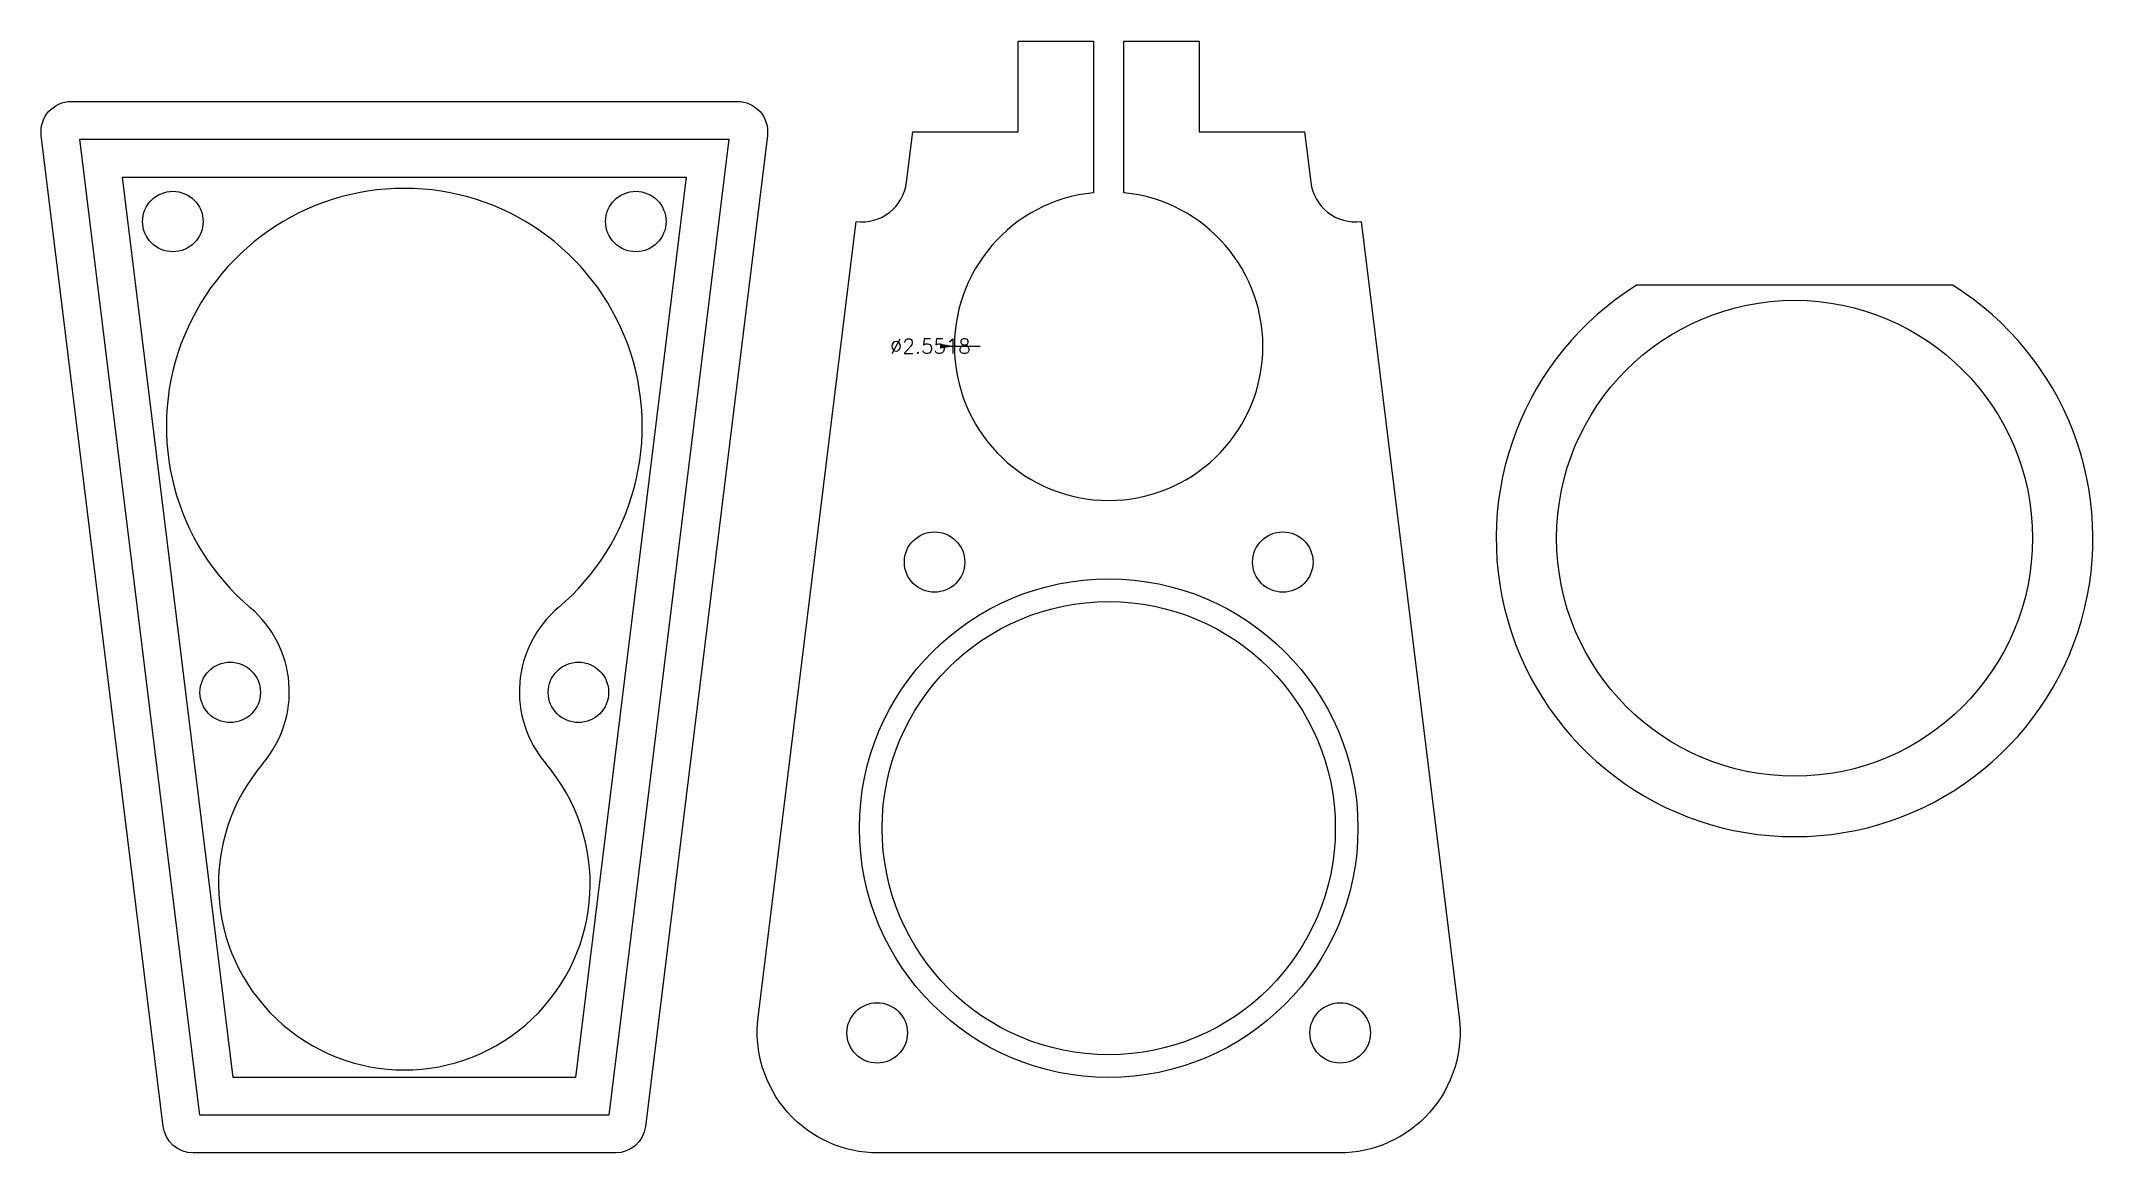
# Model space of a CAD drawing. Header units: inches. Extents: x 10 to 26.9, y 6.1 to 15.3.
import ezdxf

# ---------------------------------------------------------------- set-up
doc = ezdxf.new("R2010")
doc.units = ezdxf.units.IN
doc.header["$MEASUREMENT"] = 0
doc.styles.get("Standard").update_dxf_attribs({"font": 'ROMANS.SHX'})
doc.dimstyles.new('AM_ANSI$3', dxfattribs={"dimtxt": 0.12, "dimasz": 0.12, "dimexe": 0.1, "dimexo": 0.05, "dimgap": 0.06, "dimtad": 0, "dimtih": 1, "dimtoh": 1, "dimdec": 4, "dimzin": 7, "dimdsep": 46, "dimtxsty": 'STANDARD', "dimcen": 0, "dimclrd": 256, "dimclre": 256, "dimclrt": 2, "dimadec": 0, "dimazin": 2, "dimtp": 0.1, "dimtm": 0.1, "dimtfac": 0.71, "dimtdec": 4, "dimtofl": 0, "dimtmove": 0, "dimatfit": 0, "dimfxl": 1, "dimtolj": 1, "dimtzin": 7, "dimlwd": -1, "dimlwe": -1, "dimarcsym": 1})

# ---------------------------------------------------------------- blocks, each defined once
blk = doc.blocks.new('*D4')
at = {"linetype": 'ByBlock'}
blk.add_line((17.402, 12.742), (17.734, 12.742), dxfattribs=at)
blk.add_solid([(17.402, 12.722), (17.402, 12.762), (17.522, 12.742)])
at = {"layer": 'Defpoints', "color": 0}
for p in [(17.522, 12.742), (20.073, 12.742)]:
    blk.add_point(p, dxfattribs=at)
at = {"color": 2, "insert": (17.322, 12.742), "char_height": 0.12, "attachment_point": 5}
blk.add_mtext('\\A1;%%c2.5518', dxfattribs=at)

msp = doc.modelspace()

# ---------------------------------------------------------------- linework, layer by layer
msp.add_line((25.78056, 13.24674), (23.1645, 13.24674))
for points in [[(19.54748, 15.26709), (19.54748, 14.51709), (20.41844, 14.51709), (20.46986, 14.09911, 0.41421356), (20.88785, 13.7727), (21.69784, 7.1892, -0.45054074), (20.70532, 6.06709), (16.88964, 6.06709, -0.45054074), (15.89712, 7.1892), (16.70711, 13.7727, 0.41421356), (17.12509, 14.09911), (17.17652, 14.51709), (18.04748, 14.51709), (18.04748, 15.26709), (18.67248, 15.26709), (18.67248, 14.01178, 20.36559213), (18.92248, 14.01178), (18.92248, 15.26709)], [(10.97469, 6.28656), (9.96582, 14.48656, -0.45054074), (10.21395, 14.76709), (15.72549, 14.76709, -0.45054074), (15.97362, 14.48656), (14.96475, 6.28656, -0.37879616), (14.71662, 6.06709), (11.22282, 6.06709, -0.37879616)]]:
    msp.add_lwpolyline(points, format="xyb", close=True)
for points in [[(11.2781, 6.37959), (10.28461, 14.45459), (15.65483, 14.45459), (14.66134, 6.37959)], [(11.55451, 6.69209), (10.63791, 14.14209), (15.30153, 14.14209), (14.38493, 6.69209)]]:
    msp.add_lwpolyline(points, close=True)
for centre, radius in [((11.05434, 13.77376), 0.25), ((14.8851, 13.77376), 0.25), ((24.47253, 11.15299), 1.96875), ((17.35687, 10.95616), 0.25), ((20.23808, 10.95616), 0.25), ((18.79748, 8.75459), 2.0625), ((18.79748, 8.75459), 1.875), ((11.52912, 9.87802), 0.25), ((14.41033, 9.87802), 0.25), ((16.8821, 7.06042), 0.25), ((20.71286, 7.06042), 0.25)]:
    msp.add_circle(centre, radius)
for centre, radius, start, end in [((12.96972, 12.07959), 1.96875, 310.328495, 229.671505), ((24.47253, 11.15299), 2.46875, 121.994251, 58.005749), ((11.10432, 9.8822), 0.91366, 319.555098, 49.671505), ((14.83513, 9.8822), 0.91366, 130.328495, 220.444902), ((12.96972, 8.29209), 1.5375, 139.555098, 40.444902)]:
    msp.add_arc(centre, radius, start, end)

# ---------------------------------------------------------------- dimensions: what is measured, and where the dimension line sits
dim = msp.add_diameter_dim_2p(p1=(20.0734, 12.742), p2=(17.52156, 12.742), dimstyle='AM_ANSI$3', override={"dimarcsym": 0})
dim.commit()
dim.dimension.update_dxf_attribs({"geometry": '*D4', "text_midpoint": (17.32248, 12.742), "dimtype": 163})

doc.saveas('drawing.dxf')
